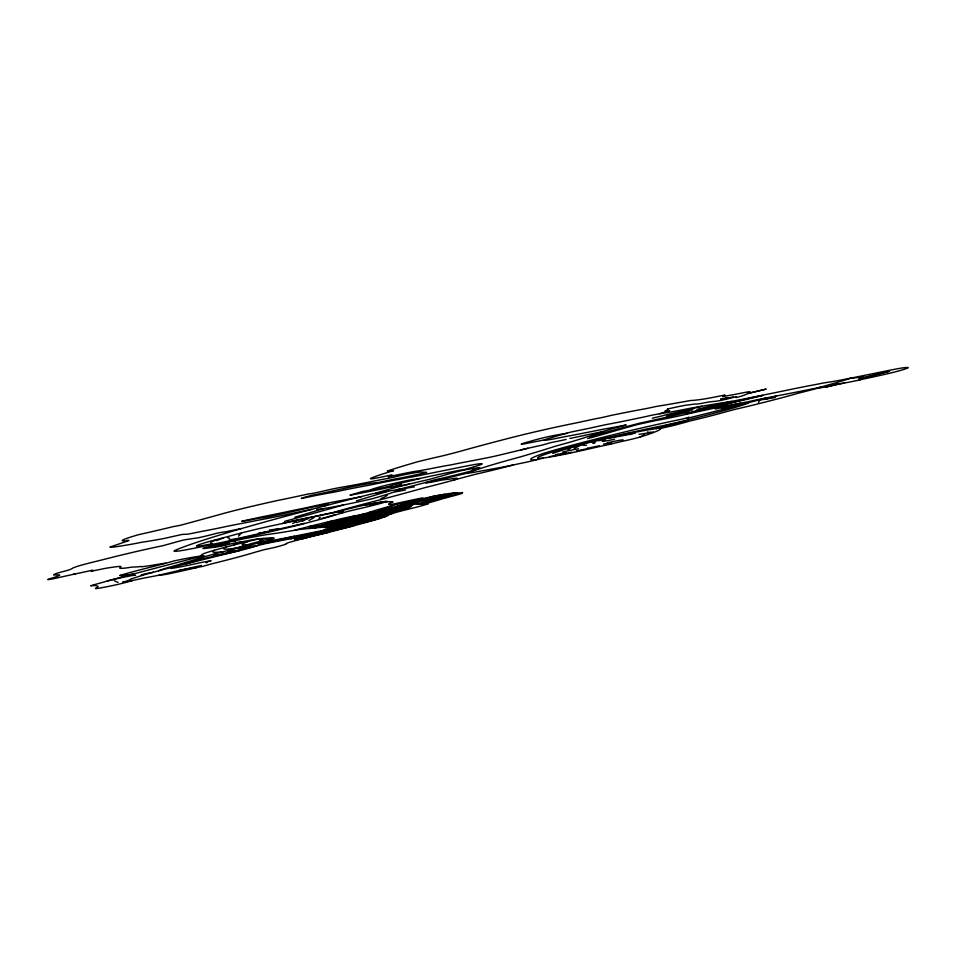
<?xml version="1.0" encoding="UTF-8"?>
<svg xmlns="http://www.w3.org/2000/svg" width="956" height="956" viewBox="0 0 956 956"><rect width="100%" height="100%" fill="white"/><g stroke="black" fill="none" stroke-linecap="round" stroke-linejoin="round"><path stroke-width="1.43" d="M758.395 402.452L759.96 400.062L775.22 397.529M418.023 502.079A166.081 7.242 -13.5 0 0 425.492 503.848L427.93 503.035A58.4 2.545 -13.5 0 0 442.437 498.805A336.536 14.675 -13.5 0 1 447.396 497.383A19.06 0.837 -13.5 0 0 461.413 493.643A123.706 5.401 -13.5 0 0 462.585 492.483A39.387 1.721 -13.5 0 1 458.737 492.938A93.772 4.087 -13.5 0 0 433.773 496.224A26.696 1.159 -13.5 0 1 421.895 498.829A29.194 1.279 -13.5 0 0 392.796 505.521A57.802 2.521 -13.5 0 0 368.885 512.476L362.778 514.232A21.45 0.932 -13.5 0 1 354.138 516.025A23.816 1.04 -13.5 0 0 338.687 519.311A21.199 0.92 -13.5 0 1 326.283 522.311A51.66 2.259 -13.5 0 0 294.818 530.233M308.919 520.554L313.843 517.71M282.295 523.541L297.746 519.777A13.898 0.609 -13.5 0 0 302.168 518.965A351.067 15.308 -13.5 0 0 336.476 511.771L341.268 511.066L339.117 511.938M594.07 442.078L592.481 442.676L594.751 442.401A16.634 0.729 -13.5 0 1 593.353 443.106M356.576 500.789L388.578 491.097M722.844 399.465L733.431 396.764M575.643 446.273L563.622 449.738A341.674 14.902 -13.5 0 0 552.771 453.431M838.555 383.81L825.554 387.108L844.542 382.962M860.735 378.17L889.546 371.263L858.942 379.317M372.744 504.696L385.734 501.446M659.401 413.733L669.69 410.745A57.288 2.498 -13.5 0 0 667.252 410.984A37.607 1.637 -13.5 0 1 664.994 410.984A33.711 1.47 -13.5 0 0 666.762 410.1A46.677 2.031 -13.5 0 0 667.384 409.072A27.342 1.195 -13.5 0 1 689.563 404.794A40.929 1.781 -13.5 0 1 695.872 404.065A31.046 1.35 -13.5 0 0 707.978 402.129A314.727 13.731 -13.5 0 1 715.411 401.269A20.901 0.908 -13.5 0 0 721.206 400.337A31.13 1.362 -13.5 0 0 736.407 396.704A95.373 4.159 -13.5 0 0 736.24 397.517L739.227 396.788A90.88 3.967 -13.5 0 0 744.246 395.198A322.626 14.077 -13.5 0 0 749.886 392.319A44.382 1.936 -13.5 0 0 747.771 391.912A107.096 4.672 -13.5 0 0 735.212 394.35L722.605 396.632A205.253 8.951 -13.5 0 0 724.899 394.983A71.652 3.131 -13.5 0 1 710.858 397.792A64.853 2.832 -13.5 0 1 698.848 399.739A140.687 6.142 -13.5 0 1 690.662 400.504A466.313 20.339 -13.5 0 1 656.378 406.443A44.753 1.948 -13.5 0 1 645.228 408.774A178.951 7.803 -13.5 0 0 611.099 415.418A17.184 0.753 -13.5 0 1 600.942 417.736A41.49 1.804 -13.5 0 0 589.924 419.947A64.434 2.808 -13.5 0 1 568.557 424.464A84.236 3.669 -13.5 0 0 526.159 433.94A70.947 3.095 -13.5 0 0 498.805 440.883A148.443 6.477 -13.5 0 0 460.003 451.363A36.531 1.589 -13.5 0 1 441.923 456.012A47.191 2.055 -13.5 0 0 417.497 461.796A187.472 8.174 -13.5 0 0 387.347 471.021A49.282 2.151 -13.5 0 0 393.525 470.687A97.381 4.242 -13.5 0 0 374.131 476.972A42.136 1.84 -13.5 0 0 373.294 478.657A44.323 1.936 -13.5 0 0 391.351 474.977A29.206 1.279 -13.5 0 1 388.327 476.674A28.62 1.243 -13.5 0 0 396.417 475.06A62.415 2.725 -13.5 0 1 414.761 471.416A63.825 2.784 -13.5 0 0 434.335 467.926A350.649 15.296 -13.5 0 0 446.56 465.584A18.367 0.801 -13.5 0 0 453.431 464.377A24.175 1.052 -13.5 0 1 461.497 462.764A405.858 17.698 -13.5 0 0 486.281 457.984A24.127 1.052 -13.5 0 0 497.251 455.63A652.147 28.441 -13.5 0 1 527.999 448.233M368.873 504.744L377.429 502.629M309.087 528.501A260.486 11.364 -13.5 0 0 329.856 522.908A52.281 2.282 -13.5 0 1 338.065 520.697L351.426 517.746M748.13 393.382L766.162 389.092L747.723 393.597M201.441 565.438A106.522 4.649 -13.5 0 0 159.282 575.13A89.721 3.908 -13.5 0 1 146.196 577.627A62.439 2.725 -13.5 0 0 132.753 580.459L122.547 582.312A24.318 1.064 -13.5 0 0 128.474 580.4A57.312 2.498 -13.5 0 0 130.614 579.109A134.772 5.879 -13.5 0 1 140.723 575.918A33.89 1.482 -13.5 0 1 151.072 572.847A101.945 4.445 -13.5 0 0 163.942 569.358A653.725 28.513 -13.5 0 1 239.633 550.632A20.829 0.908 -13.5 0 0 255.264 546.27A20.494 0.896 -13.5 0 1 263.689 544.048L271.289 542.422A443.727 19.359 -13.5 0 1 304.594 536.304A19.729 0.86 -13.5 0 1 295.774 539.1A65.51 2.856 -13.5 0 0 294.544 539.961A19.514 0.848 -13.5 0 1 301.032 539.184A104.754 4.565 -13.5 0 1 328.135 532.492A128.164 5.593 -13.5 0 0 360.735 523.876A15.463 0.669 -13.5 0 0 367.427 522.072A57.981 2.533 -13.5 0 0 388.745 514.973A23.267 1.016 -13.5 0 1 402.488 510.647A65.104 2.844 -13.5 0 0 421.034 505.987L428.18 503.908A100.452 4.386 -13.5 0 0 425.492 503.848L425.492 503.848M678.724 412.873L692.873 409.789M594.811 442.879L593.389 443.13M851.258 378.062L891.661 369.876A47.8 2.079 -13.5 0 1 906.599 367.51A35.109 1.53 -13.5 0 1 903.838 369.422A16.121 0.705 -13.5 0 1 885.304 374.262A78.727 3.43 -13.5 0 1 859.026 379.962M603.427 444.134L611.553 442.556M153.438 572.226L144.643 573.911A21.008 0.92 -13.5 0 0 142.743 575.261M179.095 570.469A71.951 3.143 -13.5 0 1 196.052 567.733L202.971 566.334A22.203 0.968 -13.5 0 1 212.591 563.634A65.641 2.868 -13.5 0 0 255.945 551.982L264.752 549.557A30.986 1.35 -13.5 0 0 274.336 547.501A19.204 0.837 -13.5 0 0 286.513 543.725A20.877 0.908 -13.5 0 1 301.032 539.184A128.678 5.617 -13.5 0 0 339.117 526.72A84.976 3.705 -13.5 0 0 411.02 506.776M850.864 378.194L857.843 377.536A45.279 1.972 -13.5 0 1 863.782 377.082A48.637 2.127 -13.5 0 0 860.962 379.365L858.261 380.273A42.805 1.864 -13.5 0 1 838.818 383.75L827.287 386.583A18.642 0.813 -13.5 0 1 824.144 387.216L820.117 387.909A18.642 0.813 -13.5 0 1 820.595 387.12A132.442 5.772 -13.5 0 0 851.82 377.883A85.789 3.74 -13.5 0 1 831.182 381.803A124.889 5.449 -13.5 0 0 824.622 382.806A41.909 1.828 -13.5 0 0 817.057 384.264A152.207 6.644 -13.5 0 0 788.867 389.809A410.232 17.889 -13.5 0 1 755.24 396.704A127.841 5.581 -13.5 0 1 728.615 401.879A505.987 22.072 -13.5 0 0 689.897 408.32A96.508 4.206 -13.5 0 1 670.013 412.12A229.129 9.99 -13.5 0 0 655.314 414.534A18.714 0.813 -13.5 0 0 644.44 416.876A150.725 6.573 -13.5 0 1 606.51 424.524A82.431 3.597 -13.5 0 0 589.266 428.288A375.875 16.395 -13.5 0 0 570.84 432.076A141.488 6.166 -13.5 0 0 551.015 437.74A26.78 1.171 -13.5 0 0 544.669 440.286A35.838 1.565 -13.5 0 0 556.87 438.29A47.716 2.079 -13.5 0 1 570.875 435.601A475.921 20.757 -13.5 0 0 603.559 429.148A139.122 6.071 -13.5 0 0 626.192 424.954L614.971 427.989A42.924 1.876 -13.5 0 0 601.384 432.208A361.834 15.786 -13.5 0 1 570.063 442.174A48.625 2.115 -13.5 0 0 553.596 446.775A367.224 16.013 -13.5 0 1 527.162 454.901A54.683 2.39 -13.5 0 1 513.025 458.904A116.453 5.079 -13.5 0 0 480.808 468.38A90.031 3.932 -13.5 0 0 468.536 472.599A33.34 1.458 -13.5 0 0 474.439 472.216L497.455 468.058A74.198 3.238 -13.5 0 0 520.638 463.373A16.431 0.717 -13.5 0 0 543.116 458.055M619.631 435.458L623.886 434.717A514.041 22.418 -13.5 0 0 635.262 433.188M346.407 518.75A145.754 6.357 -13.5 0 1 354.138 516.025M328.231 521.868A46.928 2.043 -13.5 0 1 338.065 520.697M308.441 526.672A70.672 3.083 -13.5 0 1 319.495 525.716M315.647 527.652A55.591 2.426 -13.5 0 1 329.856 522.908M439.21 495.208A884.886 38.599 -13.5 0 0 418.25 501.243A51.851 2.259 -13.5 0 1 407.256 504.326A88 3.836 -13.5 0 0 399.046 506.381A40.534 1.769 -13.5 0 1 388.602 509.082A40.08 1.745 -13.5 0 0 378.684 511.687A42.255 1.84 -13.5 0 1 369.004 514.256A103.69 4.517 -13.5 0 1 337.671 522.574A48.935 2.139 -13.5 0 0 320.188 527.449M433.773 496.224A440.812 19.228 -13.5 0 0 420.76 499.928A53.536 2.33 -13.5 0 1 406.324 503.979A18.797 0.825 -13.5 0 1 400.325 505.461A33.46 1.458 -13.5 0 0 396.561 506.453A87.056 3.8 -13.5 0 1 386.666 508.986A19.837 0.86 -13.5 0 0 382.388 510.074A59.368 2.593 -13.5 0 1 364.905 514.579A66.024 2.88 -13.5 0 0 352.764 517.841A25.203 1.099 -13.5 0 1 343.646 520.16A103.834 4.529 -13.5 0 0 329.187 523.972A58.256 2.545 -13.5 0 0 314.476 527.987M328.135 532.492A86.434 3.764 -13.5 0 1 310.879 536.352A20.805 0.908 -13.5 0 1 300.017 539.017M353.099 525.943A120.217 5.246 -13.5 0 1 320.033 533.591A89.745 3.92 -13.5 0 1 295.356 539.303M379.185 518.666A119.751 5.222 -13.5 0 1 328.219 530.962A75.166 3.274 -13.5 0 1 303.781 536.698M386.32 516.264A88.884 3.872 -13.5 0 1 332.736 529.385A206.054 8.986 -13.5 0 1 294.018 538.204M393.024 513.264A96.867 4.23 -13.5 0 1 336.632 527.879A94.704 4.135 -13.5 0 1 318.969 531.823A222.891 9.727 -13.5 0 1 291.915 537.571A85.371 3.728 -13.5 0 1 266.569 542.96A39.088 1.709 -13.5 0 1 262.541 541.968A53.022 2.318 -13.5 0 1 242.764 546.784A53.369 2.33 -13.5 0 0 229.392 550.166A50.811 2.211 -13.5 0 0 198.43 558.507A69.585 3.035 -13.5 0 0 199.935 559.439M444.743 494.252A130.016 5.676 -13.5 0 1 423.46 500.502A38.945 1.697 -13.5 0 1 405.248 505.461L400.54 506.644A62.869 2.748 -13.5 0 1 383.726 511.161A202.624 8.843 -13.5 0 0 367.498 515.523A126.025 5.497 -13.5 0 0 325.195 526.995M397.134 506.31A29.744 1.303 -13.5 0 0 402.392 504.649A18.26 0.801 -13.5 0 1 403.408 504.087A39.16 1.709 -13.5 0 1 414.366 500.753L422.851 498.638A114.421 4.995 -13.5 0 0 422.289 497.921A120.779 5.27 -13.5 0 0 396.561 503.394A26.529 1.159 -13.5 0 1 388.805 504.398A81.846 3.573 -13.5 0 1 392.964 501.948A169.236 7.385 -13.5 0 0 385.519 502.008M392.796 505.521A67.47 2.94 -13.5 0 0 384.24 508.915L384.838 508.915A107.251 4.672 -13.5 0 1 378.791 511.03M369.972 512.105A24.689 1.076 -13.5 0 1 365.539 514.424M343.646 520.16A204.417 8.915 -13.5 0 1 364.212 513.862M454.841 492.842A16.18 0.705 -13.5 0 1 445.89 495.387A253.866 11.078 -13.5 0 0 423.353 501.183M451.22 493.965A146.77 6.405 -13.5 0 1 416.935 504.087M458.032 493.666A104.658 4.565 -13.5 0 1 418.417 504.266M446.344 497.682A36.471 1.589 -13.5 0 1 447.79 496.773M416.577 503.071A1114.899 48.637 -13.5 0 0 366.71 516.587A96.879 4.23 -13.5 0 0 358.022 518.809A127.076 5.545 -13.5 0 1 349.502 521.283A35.241 1.542 -13.5 0 0 325.16 527.64M416.35 503.752A459.908 20.064 -13.5 0 1 328.756 527.652M412.251 505.425A577.806 25.203 -13.5 0 1 346.49 523.84A34.858 1.518 -13.5 0 0 331.708 527.832M349.466 523.446A134.33 5.856 -13.5 0 1 402.01 509.859M339.117 526.72A21.665 0.944 -13.5 0 1 323.355 530.329A436.653 19.048 -13.5 0 1 267.31 541.538A29.385 1.279 -13.5 0 1 262.541 541.968M261.574 540.869A84.642 3.693 -13.5 0 1 263.665 538.419M247.174 544.836A116.25 5.067 -13.5 0 1 248.118 541.431M235.415 548.182A115.807 5.055 -13.5 0 1 226.273 546.987M223.632 551.612A148.001 6.453 -13.5 0 1 214.491 550.226M290.899 538.766A56.774 2.474 -13.5 0 0 291.915 537.571A172.773 7.54 -13.5 0 1 294.364 536.22M293.659 536.567A94.799 4.135 -13.5 0 1 273.619 540.821A27.198 1.183 -13.5 0 1 267.31 541.538M257.033 545.78A77.567 3.382 -13.5 0 0 240.554 548.063A15.344 0.669 -13.5 0 1 239.884 547.501M230.324 551.923A22.346 0.98 -13.5 0 0 229.476 550.955A26.744 1.171 -13.5 0 1 229.153 550.226M218.111 554.982A67.84 2.964 -13.5 0 1 216.032 553.584M229.392 550.166A19.263 0.837 -13.5 0 1 234.423 548.457A165.364 7.218 -13.5 0 0 252.145 543.39A429.614 18.738 -13.5 0 0 272.591 537.905M190.316 562.546A46.211 2.02 -13.5 0 1 185.87 562.403M253.734 546.629A60.025 2.617 -13.5 0 1 238.104 550.094A33.149 1.446 -13.5 0 0 212.997 556.332M239.251 550.728A159.807 6.967 -13.5 0 1 214.359 556.069L199.266 559.619A119.691 5.222 -13.5 0 1 186.085 563.837M158.624 570.816A37.607 1.637 -13.5 0 1 168.125 567.589A188.977 8.246 -13.5 0 0 196.159 559.236A51.839 2.259 -13.5 0 0 203.21 555.806A112.151 4.888 -13.5 0 1 204.249 553.44A50.262 2.187 -13.5 0 1 234.471 544.86A53.608 2.342 -13.5 0 1 258.634 538.897M132.753 580.459A14.197 0.621 -13.5 0 1 110.968 585.897A45.111 1.972 -13.5 0 1 103.499 587.39A27.796 1.207 -13.5 0 1 96.353 587.904A131.044 5.712 -13.5 0 0 97.213 586.088A156.031 6.812 -13.5 0 0 90.701 585.789A18.415 0.801 -13.5 0 1 98.408 583.554A27.879 1.219 -13.5 0 0 107.311 580.973A523.685 22.848 -13.5 0 1 203.21 555.806A71.927 3.143 -13.5 0 0 173.896 560.945A39.674 1.733 -13.5 0 1 148.407 567.721A57.109 2.486 -13.5 0 0 119.691 575.488A85.335 3.716 -13.5 0 0 133.912 573.863M234.471 544.86A31.022 1.35 -13.5 0 1 240.96 542.052M159.282 575.13A41.885 1.828 -13.5 0 0 167.599 574.066A61.817 2.701 -13.5 0 0 196.052 567.733M206.771 562.666A22.406 0.98 -13.5 0 1 211.121 560.718L201.13 562.51A50.871 2.223 -13.5 0 1 170.921 568.473M118.102 582.324A834.265 36.388 -13.5 0 1 114.17 579.659M107.311 580.973A25.25 1.099 -13.5 0 1 135.477 575.428M323.355 530.329A53.906 2.354 -13.5 0 0 331.947 527.867A515.105 22.466 -13.5 0 0 325.016 527.652A34.571 1.506 -13.5 0 1 326.856 526.852A2934.502 127.996 -13.5 0 0 298.654 529.552A234.053 10.205 -13.5 0 1 267.764 534.428A172.964 7.54 -13.5 0 0 256.005 536.495L250.281 537.63A28.513 1.243 -13.5 0 0 240.565 539.495A32.349 1.41 -13.5 0 1 220.979 543.737A301.953 13.169 -13.5 0 0 210.308 546.306A39.782 1.733 -13.5 0 0 202.839 548.35A48.302 2.103 -13.5 0 0 205.05 548.445L214.001 547.334A51.05 2.223 -13.5 0 0 222.306 545.948A15.607 0.681 -13.5 0 1 239.574 542.112A32.492 1.422 -13.5 0 0 244.664 541.311A45.183 1.972 -13.5 0 1 257.558 539.017A548.864 23.936 -13.5 0 1 268.433 538.049A145.36 6.345 -13.5 0 1 274.229 538.312A173.992 7.588 -13.5 0 1 264.382 542.016M235.212 541.144A27.64 1.207 -13.5 0 1 233.503 541.12M229.416 542.745A109.641 4.78 -13.5 0 1 220.298 544.394M210.858 546.844A21.582 0.944 -13.5 0 1 222.389 544.657M214.514 546.736A106.725 4.66 -13.5 0 1 227.217 544.239M365.12 505.318A29.325 1.279 -13.5 0 1 372.207 503.585M370.056 504.995A34.428 1.506 -13.5 0 1 382.472 501.828M341.244 510.791A37.547 1.637 -13.5 0 1 357.245 506.728A73.265 3.191 -13.5 0 1 372.529 503.525A59.475 2.593 -13.5 0 1 383.201 501.721A58.722 2.557 -13.5 0 1 387.311 501.398A25.621 1.123 -13.5 0 1 361.511 508.21A16.276 0.705 -13.5 0 0 341.053 513.241M210.798 542.877A79.922 3.489 -13.5 0 1 215.243 540.391M216.558 540.666A230.073 10.038 -13.5 0 1 223.692 537.893M229.739 538.24A216.462 9.441 -13.5 0 1 227.851 536.949M241.605 533.233A87.199 3.8 -13.5 0 0 239.872 534.906A200.652 8.747 -13.5 0 0 238.594 536.101M318.945 518.463A151.849 6.62 -13.5 0 1 320.296 517.268M335.03 514.615A25.465 1.111 -13.5 0 1 321.539 518.475M302.909 521.259A126.443 5.521 -13.5 0 1 303.924 520.16M296.766 522.585A165.926 7.242 -13.5 0 1 307.987 518.857M295.046 521.008A87.725 3.824 -13.5 0 1 292.632 523.422M278.435 528.548A23.231 1.016 -13.5 0 1 269.556 529.839M268.254 531.357A17.065 0.741 -13.5 0 1 258.813 532.994M304.45 523.338A926.878 40.427 -13.5 0 0 276.368 529.648A53.763 2.342 -13.5 0 0 256.889 534.117A36.997 1.613 -13.5 0 1 229.117 539.937M211.921 544.478A138.895 6.059 -13.5 0 0 296.205 525.657A84.893 3.705 -13.5 0 0 340.778 513.348A60.097 2.617 -13.5 0 0 330.872 513.264A371.741 16.216 -13.5 0 0 275.447 525.023A38.718 1.685 -13.5 0 0 234.256 534.822A85.717 3.74 -13.5 0 1 212.363 540.63A43.833 1.912 -13.5 0 0 205.815 544.968A21.175 0.92 -13.5 0 1 211.921 544.478A58.543 2.557 -13.5 0 1 176.657 549.664A291.305 12.703 -13.5 0 1 242.92 528.166A265.505 11.58 -13.5 0 1 372.099 493.846L400.552 489.09A94.644 4.123 -13.5 0 1 371.86 498.853A82.431 3.597 -13.5 0 1 316.699 509.357M395.33 486.473A29.684 1.291 -13.5 0 1 401.436 484.357M397.792 489.556A46.223 2.02 -13.5 0 0 434.681 479.84A35.993 1.565 -13.5 0 0 475.801 469.683L472.503 470.137A19.048 0.837 -13.5 0 0 477.211 467.89L465.034 469.814A19.502 0.848 -13.5 0 0 444.671 475.108L429.304 479.41A45.302 1.972 -13.5 0 0 375.457 493.284M463.911 470.041A43.295 1.888 -13.5 0 0 460.29 470.149A168.017 7.325 -13.5 0 0 420.102 478.43A17.662 0.765 -13.5 0 1 413.219 479.362A38.132 1.661 -13.5 0 0 384.372 485.684A24.127 1.052 -13.5 0 0 370.546 490.129A258.12 11.257 -13.5 0 0 387.55 486.843M420.102 478.43A26.027 1.135 -13.5 0 1 399.238 483.461A26.541 1.159 -13.5 0 0 387.192 486.974A90.366 3.943 -13.5 0 0 409.228 484.118M400.205 489.388A57.109 2.486 -13.5 0 1 414.318 486.939M405.667 489.914A20.112 0.872 -13.5 0 1 395.449 491.515M468.44 472.873A87.892 3.836 -13.5 0 1 425.671 482.756A28.465 1.243 -13.5 0 0 441.122 480.175A121.245 5.294 -13.5 0 1 449.487 479.159A44.729 1.948 -13.5 0 1 453.73 480.079A104.658 4.565 -13.5 0 1 476.554 474.033A52.401 2.282 -13.5 0 0 513.432 464.915M294.783 517.256A368.096 16.061 -13.5 0 1 323.642 508.676M342.929 505.091A793.337 34.607 -13.5 0 1 284.518 521.39M387.335 495.172A217.108 9.464 -13.5 0 1 380.858 498.626M453.73 480.079A69.549 3.035 -13.5 0 1 424.321 487.811A321.288 14.017 -13.5 0 1 383.954 498.817A116.262 5.067 -13.5 0 0 334.923 512.022M820.595 387.12A16.634 0.729 -13.5 0 1 813.568 388.638A284.338 12.404 -13.5 0 1 771.205 396.943A70.648 3.083 -13.5 0 0 747.006 401.95A146.913 6.405 -13.5 0 1 725.556 405.738A318.061 13.874 -13.5 0 1 695.633 412.167A53.954 2.354 -13.5 0 1 656.461 420.401A79.826 3.477 -13.5 0 0 637.102 424.643A173.669 7.576 -13.5 0 0 613.537 431.311A176.597 7.708 -13.5 0 1 587.653 438.625M818.635 387.969A70.481 3.071 -13.5 0 1 797.854 393.334A69.752 3.047 -13.5 0 1 761.358 403.014A50.68 2.211 -13.5 0 1 734.59 409.467A106.044 4.625 -13.5 0 0 720.179 413.398A37.38 1.625 -13.5 0 1 691.164 420.688A74.138 3.238 -13.5 0 1 674.004 425.384A54.277 2.366 -13.5 0 1 660.19 428.491M701.847 406.228A40.068 1.745 -13.5 0 0 684.412 410.757A78.153 3.406 -13.5 0 1 667.73 414.402A19.216 0.837 -13.5 0 1 652.315 418.214M696.936 409.371A50.345 2.199 -13.5 0 1 731.388 401.377M683.982 411.259A47.979 2.091 -13.5 0 1 666.463 416.29M776.738 395.904A16.885 0.741 -13.5 0 1 764.991 399.226M740.35 403.193A13.802 0.598 -13.5 0 1 728.018 406.228A58.937 2.569 -13.5 0 0 715.279 409.084M721.433 408.738A177.553 7.744 -13.5 0 1 739.203 403.743M766.796 397.804A193.351 8.437 -13.5 0 1 687.197 418.334L688.989 417.27L682.5 419.039A99.364 4.338 -13.5 0 0 543.761 453.299A163.285 7.122 -13.5 0 0 536.005 459.92M748.357 403.05A68.975 3.011 -13.5 0 1 664.707 425.324A74.962 3.274 -13.5 0 0 635.525 431.479A74.066 3.227 -13.5 0 0 568.163 447.289M689.157 411.916A125.559 5.473 -13.5 0 1 639.385 423.257A110.502 4.816 -13.5 0 0 589.876 437.047M647.511 431.957A35.778 1.565 -13.5 0 1 647.929 432.243A39.041 1.697 -13.5 0 0 650.427 432.375M653.271 431.909A51.289 2.235 -13.5 0 1 638.967 434.299M631.928 434.191A111.398 4.864 -13.5 0 0 627.506 434.753A91.955 4.015 -13.5 0 1 607.658 438.41M598.48 440.405A28.226 1.231 -13.5 0 0 603.367 439.999A13.874 0.609 -13.5 0 1 603.499 440.608A23.972 1.04 -13.5 0 0 614.624 439.222M586.554 445.209A65.259 2.844 -13.5 0 1 584.02 444.779A47.848 2.091 -13.5 0 0 580.519 445.221A188.487 8.222 -13.5 0 1 577.185 446.99L574.938 447.85A14.938 0.657 -13.5 0 0 574.652 448.328M599.496 445.711A86.769 3.788 -13.5 0 1 587.08 448.352A19.933 0.872 -13.5 0 1 587.271 448.675A18.439 0.801 -13.5 0 1 576.468 450.742M607.347 442.795A24.366 1.064 -13.5 0 1 623.025 439.808M644.416 434.394A144.882 6.322 -13.5 0 1 640.018 436.856M570.182 447.85A530.353 23.135 -13.5 0 0 569.238 448.973A16.085 0.705 -13.5 0 0 568.677 449.583M562.678 451.985A29.983 1.303 -13.5 0 1 578.428 448.77M566.024 452.594A21.295 0.932 -13.5 0 1 555.4 454.59M571.796 452.2A68.999 3.011 -13.5 0 1 549.485 456.621M610.418 444.17A66.657 2.904 -13.5 0 1 621.77 441.433A16.252 0.705 -13.5 0 0 640.126 437.071A144.918 6.322 -13.5 0 0 658.098 428.216A96.233 4.194 -13.5 0 1 647.272 430.009A167.909 7.325 -13.5 0 1 628.451 433.391A743.493 32.432 -13.5 0 1 580.997 444.468A85.048 3.705 -13.5 0 0 559.403 449.906A97.727 4.266 -13.5 0 0 543.235 458.067A94.118 4.111 -13.5 0 0 568.067 453.586A140.126 6.106 -13.5 0 0 600.356 446.344A107.419 4.684 -13.5 0 0 610.788 444.134M567.039 433.271A316.101 13.79 -13.5 0 0 554.396 435.386L546.163 437.143A16.802 0.729 -13.5 0 0 530.437 441.278A18.176 0.789 -13.5 0 0 521.845 444.265A137.174 5.987 -13.5 0 0 543.845 439.987M165.543 563.156A143.089 6.238 -13.5 0 0 151.789 565.378A122.81 5.354 -13.5 0 1 142.695 566.621A22.777 0.992 -13.5 0 1 141.357 566.442A117.469 5.127 -13.5 0 1 134.724 567.004A109.283 4.768 -13.5 0 0 131.45 567.183A81.141 3.537 -13.5 0 1 122.822 568.27A94.035 4.099 -13.5 0 1 119.727 567.888A132.729 5.784 -13.5 0 0 120.086 566.346A140.914 6.142 -13.5 0 0 105.722 568.294A115.963 5.055 -13.5 0 1 91.178 571.222A21.235 0.932 -13.5 0 0 91.884 570.314A60.515 2.641 -13.5 0 1 73.11 574.365M75.154 573.947A223.573 9.751 -13.5 0 0 54.026 578.619A15.248 0.669 -13.5 0 1 52.723 577.854A44.096 1.924 -13.5 0 0 59.547 574.962A394.183 17.196 -13.5 0 0 53.656 575.01A56.942 2.486 -13.5 0 1 57.025 573.253A46.139 2.008 -13.5 0 1 67.936 570.278A53.895 2.354 -13.5 0 0 72.381 568.258A66.323 2.892 -13.5 0 1 78.751 565.904A24.199 1.052 -13.5 0 1 99.388 560.586A65.474 2.856 -13.5 0 1 163.106 545.649A296.707 12.942 -13.5 0 1 183.265 540.08A153.103 6.68 -13.5 0 1 197.701 537.929A18.248 0.801 -13.5 0 0 216.415 533.364A19.084 0.837 -13.5 0 1 225.162 531.895A127.04 5.545 -13.5 0 1 241.235 528.572M369.375 490.189A14.543 0.633 -13.5 0 1 362.862 491.396L349.968 495.172A39.519 1.721 -13.5 0 0 364.857 492.316A65.426 2.856 -13.5 0 0 391.303 486.867M463.995 469.695A92.362 4.027 -13.5 0 0 481.466 464.473A50.094 2.187 -13.5 0 0 470.914 465.166A976.924 42.614 -13.5 0 0 436.964 471.965A176.059 7.684 -13.5 0 1 412.203 476.948A39.447 1.721 -13.5 0 0 402.87 478.609A16.539 0.717 -13.5 0 1 396.441 479.828A150.785 6.573 -13.5 0 0 379.413 483.091A55.807 2.438 -13.5 0 1 368.861 485.266A177.278 7.732 -13.5 0 0 344.59 489.914A44.812 1.96 -13.5 0 1 332.485 492.436A80.77 3.525 -13.5 0 0 301.355 498.518A13.898 0.609 -13.5 0 1 312.469 495.184A49.15 2.139 -13.5 0 0 334.134 490.619A61.315 2.677 -13.5 0 1 363.34 484.584A79.157 3.454 -13.5 0 1 377.751 482.613A87.02 3.8 -13.5 0 1 394.78 479.075A57.229 2.498 -13.5 0 0 426.675 472.431L420.987 471.989A51.098 2.223 -13.5 0 0 400.624 475.502L393.024 477.379A318.252 13.886 -13.5 0 0 370.354 481.812A124.113 5.413 -13.5 0 1 345.188 486.616A60.778 2.653 -13.5 0 0 333.895 488.707A108.243 4.72 -13.5 0 0 318.013 492.244A13.934 0.609 -13.5 0 1 308.991 493.81A71.437 3.119 -13.5 0 1 295.308 496.809A106.69 4.649 -13.5 0 1 277.873 500.43A88.777 3.872 -13.5 0 0 249.265 506.955A44.49 1.936 -13.5 0 0 224.278 513.253A494.814 21.582 -13.5 0 1 180.409 525.286L173.072 526.66A89.565 3.908 -13.5 0 1 138.429 534.715A66.036 2.88 -13.5 0 0 124.913 540.773M126.288 540.606A23.374 1.016 -13.5 0 1 128.893 540.534A490.643 21.402 -13.5 0 1 109.856 547.047A94.608 4.123 -13.5 0 0 114.481 546.952A149.375 6.513 -13.5 0 0 133.661 543.833A40.761 1.781 -13.5 0 0 141.631 542.267A171.638 7.493 -13.5 0 0 163.679 538.563L182.238 534.416L187.854 534.177A133.159 5.808 -13.5 0 0 203.198 531.106A79.993 3.489 -13.5 0 0 220.035 527.832A44.573 1.948 -13.5 0 1 231.328 525.465A1325.613 57.826 -13.5 0 1 267.561 518.415A108.542 4.732 -13.5 0 0 285.043 514.937A252.946 11.03 -13.5 0 1 311.608 509.369M323.522 506.286A43.689 1.9 -13.5 0 0 328.255 504.051A59.511 2.593 -13.5 0 0 302.454 509.309A68.784 2.999 -13.5 0 1 278.029 514.734A26.804 1.171 -13.5 0 1 262.135 517.734A82.312 3.585 -13.5 0 0 248.703 520.231A21.689 0.944 -13.5 0 1 241.689 521.235A104.574 4.565 -13.5 0 1 263.88 516.467A294.567 12.846 -13.5 0 0 283.55 512.464A146.411 6.381 -13.5 0 1 298.021 509.417A31.046 1.35 -13.5 0 0 308.477 507.23L324.861 503.621A755.849 32.97 -13.5 0 0 351.354 498.578A86.602 3.776 -13.5 0 0 361.738 496.642M520.972 449.894A64.422 2.808 -13.5 0 1 541.825 445.173L551.325 442.497A28.764 1.255 -13.5 0 0 566.143 439.425M603.666 431.359A458.199 19.992 -13.5 0 1 569.884 438.469M727.934 397.792L720.657 399.261L727.934 397.792M656.163 428.563A38.73 1.685 -13.5 0 0 688.069 420.485A53.954 2.354 -13.5 0 1 665.4 425.599A83.829 3.657 -13.5 0 1 656.163 428.563M730.993 403.038A64.578 2.82 -13.5 0 0 762.792 395.414A27.091 1.183 -13.5 0 0 739.43 400.624A126.383 5.509 -13.5 0 1 716.271 406.049A24.486 1.064 -13.5 0 0 685.5 413.864A171.375 7.481 -13.5 0 1 714.909 406.993A44.37 1.936 -13.5 0 0 730.993 403.038"/></g></svg>
